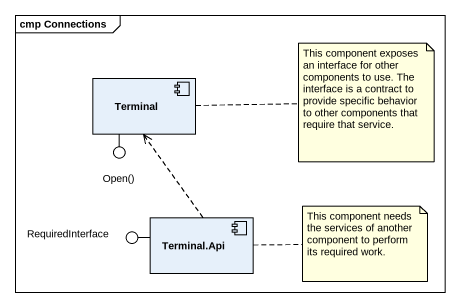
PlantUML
@startuml
mainframe cmp Connections
component Terminal
() "Open()" as Open
component "Terminal.Api" as Terminal_Api
() RequiredInterface
Terminal -- Open
Terminal_Api -left- RequiredInterface
Terminal_Api .up.> Terminal
note right of Terminal : This component exposes an interface for other components to use. The interface is a contract to provide specific behavior to other components that require that service.
note right of Terminal_Api : This component needs the services of another component to perform its required work.
@enduml
